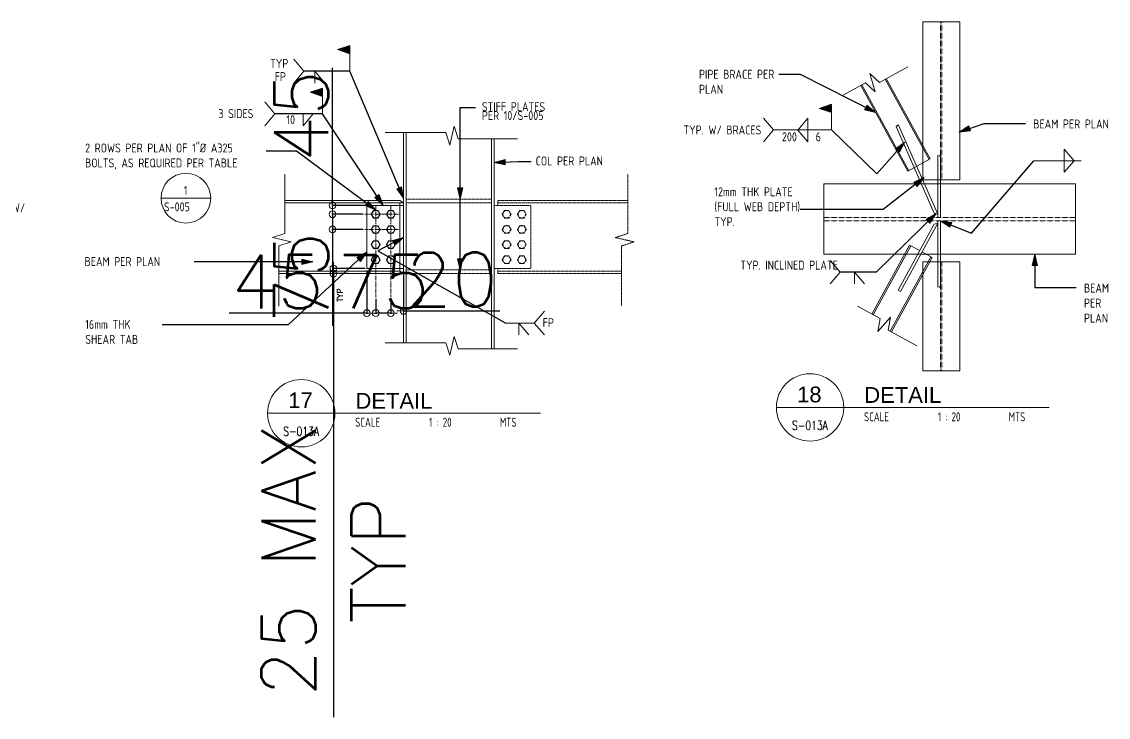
# Model space of a CAD drawing. Header units: millimetres. Extents: x 374056 to 882622, y 26363 to 140094.
# Drawn here: x 412225 to 417060, y 74657 to 77754 of the extents above; entities that cross this region are included whole.
import ezdxf
from ezdxf.enums import TextEntityAlignment as Align

# ---------------------------------------------------------------- set-up
doc = ezdxf.new("R2010")
doc.units = ezdxf.units.MM
doc.header["$MEASUREMENT"] = 0
for name, pattern in [('CENTER2', [28.575, 19.05, -3.175, 3.175, -3.175]), ('HIDDEN', [0.375, 0.25, -0.125]), ('HIDDEN2', [0.1875, 0.125, -0.0625]), ('PHANTOM2', [1.25, 0.625, -0.125, 0.125, -0.125, 0.125, -0.125])]:
    doc.linetypes.add(name, pattern=pattern)
doc.layers.get('0').update_dxf_attribs({"lineweight": 9})
for name, color, linetype, lineweight in [('DIM', 1, 'Continuous', 5), ('PLATE', 2, 'Continuous', 9), ('S-ANNO-DIMS', 252, 'Continuous', 5), ('S-Anno-Symb', 143, 'PHANTOM2', 30), ('S-Anno-Text', 52, 'Continuous', 9), ('S-ANNO-WELD', 1, 'Continuous', 9), ('S-BEAM', 5, 'Continuous', 9), ('S-DETL-FAST', 40, 'Continuous', 9), ('S-DETL-LN04', 4, 'Continuous', 9), ('S-DETL-LW25', 2, 'Continuous', 9), ('S-PIPE', 1, 'Continuous', 15)]:
    doc.layers.add(name, color=color, linetype=linetype, lineweight=lineweight)
doc.styles.add('1', font='romans.shx', dxfattribs={"width": 0.8, "height": 100})
doc.styles.add('2', font='architxt.shx', dxfattribs={"width": 0.95, "height": 100})
doc.styles.add('240', font='simplex.shx', dxfattribs={"height": 240})
doc.styles.add('ROMANS12', font='ROMANS.shx', dxfattribs={"height": 1.125})
doc.styles.add('SHEETNAME', font='simplex.shx', dxfattribs={"width": 0.75, "height": 200})
doc.styles.add('TITLE1', font='HELV.shx', dxfattribs={"height": 500})
doc.dimstyles.new('ESCA', dxfattribs={"dimtxt": 240, "dimasz": 1, "dimexe": 100, "dimexo": 100, "dimgap": 100, "dimtad": 1, "dimdec": 0, "dimrnd": 1, "dimdsep": 46, "dimtxsty": '240', "dimblk1": 'ESCADIM_ARW', "dimblk2": 'ESCADIM_ARW', "dimsah": 1, "dimcen": 50, "dimclrd": 256, "dimclre": 256, "dimclrt": 52, "dimadec": 0, "dimazin": 0, "dimtfac": 1, "dimtdec": 0, "dimtofl": 0, "dimtmove": 0, "dimatfit": 3, "dimldrblk": 'ESCADIM_ARW', "dimfxl": 0, "dimtolj": 1, "dimtzin": 0, "dimarcsym": 0})
doc.dimstyles.new('ESCA_ARW$7', dxfattribs={"dimtxt": 200, "dimasz": 1, "dimexe": 100, "dimexo": 100, "dimgap": 100, "dimtad": 1, "dimdec": 0, "dimrnd": 1, "dimdsep": 46, "dimtxsty": '1', "dimblk1": 'dim_arw', "dimblk2": 'dim_arw', "dimsah": 1, "dimcen": 50, "dimclrd": 1, "dimclre": 256, "dimclrt": 52, "dimadec": 0, "dimazin": 0, "dimtfac": 1, "dimtofl": 0, "dimtmove": 0, "dimatfit": 3, "dimldrblk": 'dim_arw', "dimfxl": 0, "dimtolj": 1, "dimtzin": 0, "dimarcsym": 0})

# ---------------------------------------------------------------- blocks, each defined once
blk = doc.blocks.new('ESCADIM_ARW')
at = {"color": 7}
blk.add_line((-150, 0), (150, 0), dxfattribs=at)
blk.add_circle((0, 0), 75, dxfattribs=at)
blk = doc.blocks.new('*D66')
at = {"layer": 'Defpoints', "color": 0, "transparency": 16777216}
for p in [(413760.9, 76935.9, 0), (413608.2, 76896.5, 0), (413752.6, 76896.5, 0)]:
    blk.add_point(p, dxfattribs=at)
at = {"layer": 'S-ANNO-DIMS', "lineweight": -2, "transparency": 16777216}
for p, q in [((413608.2, 76936.1, 0), (413608.2, 77548, 0)), ((413752.9, 76935.9, 0), (413605, 76935.9, 0)), ((413744.6, 76896.5, 0), (413605, 76896.5, 0)), ((413608.2, 76896.3, 0), (413608.2, 76896.1, 0))]:
    blk.add_line(p, q, dxfattribs=at)
at = {"layer": 'S-ANNO-DIMS', "lineweight": -2, "transparency": 16777216, "xscale": 0.2, "yscale": 0.2, "zscale": 0.2}
for p, rotation in [((413608.2, 76935.9, 0), 270), ((413608.2, 76896.5, 0), 90)]:
    blk.add_blockref('ESCADIM_ARW', p, dxfattribs=dict(at, rotation=rotation))
at = {"layer": 'S-ANNO-DIMS', "color": 52, "transparency": 16777216, "insert": (413468.2, 77333.7, 0), "char_height": 240, "attachment_point": 5, "rotation": 90, "style": '240'}
blk.add_mtext('\\A1;45', dxfattribs=at)
blk = doc.blocks.new('*D67')
at = {"layer": 'Defpoints', "color": 0, "transparency": 16777216}
for p in [(413752.6, 76896.5, 0), (413608.2, 76829, 0), (413752.6, 76829, 0)]:
    blk.add_point(p, dxfattribs=at)
at = {"layer": 'S-ANNO-DIMS', "lineweight": -2, "transparency": 16777216}
for p, q in [((413744.6, 76896.5, 0), (413605, 76896.5, 0)), ((413608.2, 76896.3, 0), (413608.2, 76829.2, 0)), ((413744.6, 76829, 0), (413605, 76829, 0)), ((413608.2, 76829, 0), (413608.2, 76400.2, 0))]:
    blk.add_line(p, q, dxfattribs=at)
at = {"layer": 'S-ANNO-DIMS', "lineweight": -2, "transparency": 16777216, "xscale": 0.2, "yscale": 0.2, "zscale": 0.2}
for p, rotation in [((413608.2, 76896.5, 0), 90), ((413608.2, 76829, 0), 270)]:
    blk.add_blockref('ESCADIM_ARW', p, dxfattribs=dict(at, rotation=rotation))
at = {"layer": 'S-ANNO-DIMS', "color": 52, "transparency": 16777216, "insert": (413468.2, 76614.5, 0), "char_height": 240, "attachment_point": 5, "rotation": 90, "style": '240'}
blk.add_mtext('\\A1;75', dxfattribs=at)
blk = doc.blocks.new('*D68')
at = {"layer": 'Defpoints', "color": 0, "transparency": 16777216}
for p in [(413800.3, 76527.5, 0), (413867.8, 76527.5, 0), (413800.3, 76456.5, 0)]:
    blk.add_point(p, dxfattribs=at)
at = {"layer": 'S-ANNO-DIMS', "lineweight": -2, "transparency": 16777216}
for p, q in [((413800.3, 76519.5, 0), (413800.3, 76453.3, 0)), ((413867.8, 76519.5, 0), (413867.8, 76453.3, 0)), ((413867.6, 76456.5, 0), (413800.5, 76456.5, 0))]:
    blk.add_line(p, q, dxfattribs=at)
at = {"layer": 'S-ANNO-DIMS', "lineweight": -2, "transparency": 16777216, "xscale": 0.2, "yscale": 0.2, "zscale": 0.2, "rotation": 180}
blk.add_blockref('ESCADIM_ARW', (413800.3, 76456.5, 0), dxfattribs=at)
at = {"layer": 'S-ANNO-DIMS', "lineweight": -2, "transparency": 16777216, "xscale": 0.2, "yscale": 0.2, "zscale": 0.2}
blk.add_blockref('ESCADIM_ARW', (413867.8, 76456.5, 0), dxfattribs=at)
at = {"layer": 'S-ANNO-DIMS', "color": 52, "transparency": 16777216, "insert": (413834, 76596.5, 0), "char_height": 240, "attachment_point": 5, "style": '240'}
blk.add_mtext('\\A1;75', dxfattribs=at)
blk = doc.blocks.new('*D69')
at = {"layer": 'Defpoints', "color": 0, "transparency": 16777216}
for p in [(413760.9, 76654.6, 0), (413800.3, 76527.5, 0), (413760.9, 76456.5, 0)]:
    blk.add_point(p, dxfattribs=at)
at = {"layer": 'S-ANNO-DIMS', "lineweight": -2, "transparency": 16777216}
for p, q in [((413760.9, 76646.6, 0), (413760.9, 76453.3, 0)), ((413800.3, 76519.5, 0), (413800.3, 76453.3, 0)), ((413760.7, 76456.5, 0), (413148.8, 76456.5, 0)), ((413800.5, 76456.5, 0), (413800.7, 76456.5, 0))]:
    blk.add_line(p, q, dxfattribs=at)
at = {"layer": 'S-ANNO-DIMS', "lineweight": -2, "transparency": 16777216, "xscale": 0.2, "yscale": 0.2, "zscale": 0.2}
blk.add_blockref('ESCADIM_ARW', (413760.9, 76456.5, 0), dxfattribs=at)
at = {"layer": 'S-ANNO-DIMS', "lineweight": -2, "transparency": 16777216, "xscale": 0.2, "yscale": 0.2, "zscale": 0.2, "rotation": 180}
blk.add_blockref('ESCADIM_ARW', (413800.3, 76456.5, 0), dxfattribs=at)
at = {"layer": 'S-ANNO-DIMS', "color": 52, "transparency": 16777216, "insert": (413363, 76596.5, 0), "char_height": 240, "attachment_point": 5, "style": '240'}
blk.add_mtext('\\A1;45', dxfattribs=at)
blk = doc.blocks.new('*D70')
at = {"layer": 'Defpoints', "color": 0, "transparency": 16777216}
for p in [(413612.2, 76632.1, 0), (413685.1, 76632.1, 0), (413760.9, 76654.6, 0)]:
    blk.add_point(p, dxfattribs=at)
at = {"layer": 'S-ANNO-DIMS', "lineweight": -2, "transparency": 16777216}
for p, q in [((413752.9, 76654.6, 0), (413609, 76654.6, 0)), ((413677.1, 76632.1, 0), (413609, 76632.1, 0)), ((413612.2, 76654.8, 0), (413612.2, 76655, 0)), ((413612.2, 76631.9, 0), (413612.2, 74657.2, 0))]:
    blk.add_line(p, q, dxfattribs=at)
at = {"layer": 'S-ANNO-DIMS', "lineweight": -2, "transparency": 16777216, "xscale": 0.2, "yscale": 0.2, "zscale": 0.2}
for p, rotation in [((413612.2, 76654.6, 0), 270), ((413612.2, 76632.1, 0), 90)]:
    blk.add_blockref('ESCADIM_ARW', p, dxfattribs=dict(at, rotation=rotation))
at = {"layer": 'S-ANNO-DIMS', "color": 52, "transparency": 16777216, "insert": (413612.2, 75357.2, 0), "char_height": 240, "attachment_point": 5, "rotation": 90, "style": '240'}
blk.add_mtext('\\A1;25 MAX\\PTYP', dxfattribs=at)
blk = doc.blocks.new('HBOLTP')
at = {"color": 0, "linetype": 'ByBlock'}
blk.add_lwpolyline([(-0.25, 0.43), (-0.5, 0), (-0.25, -0.43), (0.25, -0.43), (0.5, 0), (0.25, 0.43)], close=True, dxfattribs=at)
blk.add_circle((0, 0), 0.433, dxfattribs=at)
blk = doc.blocks.new('*D71')
at = {"layer": 'Defpoints', "color": 0, "transparency": 16777216}
for p in [(413924, 76632.1, 0), (413924, 76600.9, 0), (413924, 76466.1, 0)]:
    blk.add_point(p, dxfattribs=at)
at = {"layer": 'S-ANNO-DIMS', "lineweight": -2, "transparency": 16777216}
for p, q in [((413924, 76624.1, 0), (413924, 76462.9, 0)), ((413924, 76592.9, 0), (413924, 76462.9, 0)), ((413923.8, 76466.1, 0), (413923.6, 76466.1, 0)), ((413924.2, 76466.1, 0), (414353, 76466.1, 0))]:
    blk.add_line(p, q, dxfattribs=at)
at = {"layer": 'S-ANNO-DIMS', "lineweight": -2, "transparency": 16777216, "xscale": 0.2, "yscale": 0.2, "zscale": 0.2}
blk.add_blockref('ESCADIM_ARW', (413924, 76466.1, 0), dxfattribs=at)
at = {"layer": 'S-ANNO-DIMS', "lineweight": -2, "transparency": 16777216, "xscale": 0.2, "yscale": 0.2, "zscale": 0.2, "rotation": 180}
blk.add_blockref('ESCADIM_ARW', (413924, 76466.1, 0), dxfattribs=at)
at = {"layer": 'S-ANNO-DIMS', "color": 52, "transparency": 16777216, "insert": (414138.7, 76606.1, 0), "char_height": 240, "attachment_point": 5, "style": '240'}
blk.add_mtext('\\A1;20', dxfattribs=at)
blk = doc.blocks.new('dim_arw')
h = blk.add_hatch(color=256)
h.paths.add_polyline_path([(-126, 29), (0, 0), (-126, -29, -0.115681), (-133, 0, -0.115681)])
h.paths.add_polyline_path([(-249, 58), (-126, 29, 0.115681), (-133, 0, 0.115681), (-126, -29), (-249, -58)])
for p, q in [((0, 0), (-249, 58)), ((-249, 58), (-249, -58)), ((0, 0), (-249, -58))]:
    blk.add_line(p, q)
blk = doc.blocks.new('*U36')
at = {"layer": 'S-ANNO-WELD'}
blk.add_line((0, 0), (0, 0.225), dxfattribs=at)
blk.add_lwpolyline([(0, 0.182), (0, 0.268), (-0.13, 0.225), (0, 0.182)], dxfattribs=at)
blk.add_solid([(0, 0.182), (-0.13, 0.225), (0, 0.268)], dxfattribs=at)

msp = doc.modelspace()

# ---------------------------------------------------------------- linework, layer by layer
at = {"color": 1}
for p, q in [((415828.60059, 77271.6605, 0), (415570.68039, 77271.6605, 0)), ((416728.52226, 77134.77387, 0), (416939.55224, 77134.77387, 0))]:
    msp.add_line(p, q, dxfattribs=at)
at = {"color": 1, "elevation": 0}
for points in [[(416168.38147, 77553.00216), (416041.34938, 77483.42998), (415998.58642, 77523.38886), (416022.00628, 77441.14675), (415979.24332, 77481.10563), (415877.45484, 77425.35872)], [(415525.43063, 77324.68118), (415570.68039, 77271.6605), (415525.43063, 77218.63982)], [(413843.16105, 77260.30544), (414111.8713, 77260.30544), (414130.18335, 77204.7172), (414149.14749, 77288.09955), (414167.45954, 77232.51132), (414431.72073, 77232.51132)], [(413368.68703, 76486.82772), (413368.68703, 76755.53797), (413424.27527, 76773.85002), (413340.89291, 76792.81416), (413396.48115, 76811.12621), (413396.48115, 77075.3874)], [(416207.68279, 76311.3641), (416080.6507, 76380.93628), (416091.29155, 76438.48761), (416034.6057, 76374.46441), (416045.24655, 76432.01574), (415943.45807, 76487.76264)], [(413843.16105, 76324.57268), (414111.8713, 76324.57268), (414130.18335, 76268.98445), (414149.14749, 76352.3668), (414167.45954, 76296.77857), (414431.72073, 76296.77857)]]:
    msp.add_lwpolyline(points, dxfattribs=at)
at = {"layer": 'DIM'}
msp.add_line((413066.57659, 76968.10505, 0), (412845.15889, 76968.10505, 0), dxfattribs=at)
msp.add_circle((412955.86774, 76968.10505, 0), 110.70885, dxfattribs=at)
at = {"layer": 'PLATE', "elevation": 0}
msp.add_lwpolyline([(413924.02156, 76654.61314), (413760.89656, 76654.61314), (413760.89656, 76935.86314), (413924.02156, 76935.86314)], close=True, dxfattribs=at)
at = {"layer": 'S-ANNO-DIMS', "linetype": 'HIDDEN'}
for p, q in [((416313.89639, 77049.07637, 0), (416313.89639, 77753.65213, 0)), ((416319.73839, 77049.07637, 0), (416319.73839, 77753.65213, 0)), ((415794.8146, 76881.89847, 0), (416913.92551, 76881.89847, 0)), ((415794.8146, 76867.92847, 0), (416913.92551, 76867.92847, 0)), ((416313.89639, 76684.58577, 0), (416313.89639, 76199.86639, 0)), ((416319.73839, 76684.58577, 0), (416319.73839, 76199.86639, 0))]:
    msp.add_line(p, q, dxfattribs=at)
at = {"layer": 'S-ANNO-DIMS', "linetype": 'CENTER2'}
for p, q in [((413800.27156, 76935.86314, 0), (413800.27156, 76527.52694, 0)), ((413867.77156, 76935.86314, 0), (413867.77156, 76527.52694, 0)), ((413902.14901, 76896.48814, 0), (413752.5842, 76896.48814, 0)), ((413902.14901, 76828.98814, 0), (413752.5842, 76828.98814, 0))]:
    msp.add_line(p, q, dxfattribs=at)
at = {"layer": 'S-ANNO-DIMS'}
msp.add_line((414378.73771, 76412.37363, 0), (414506.09766, 76412.37363, 0), dxfattribs=at)
at = {"layer": 'S-Anno-Symb'}
for p, q in [((416127.2444, 77293.41365, 0), (416116.71949, 77287.64943, 0)), ((416301.89639, 77157.61329, 0), (416313.89639, 77157.61329, 0)), ((416301.89639, 76572.89804, 0), (416313.89639, 76572.89804, 0))]:
    msp.add_line(p, q, dxfattribs=at)
at = {"layer": 'S-Anno-Text', "color": 1}
for p, q in [((413435.72401, 77586.42196, 0), (413480.97376, 77533.40127, 0)), ((413435.72401, 77480.38059, 0), (413480.97376, 77533.40127, 0)), ((413528.9648, 77480.38059, 0), (413528.9648, 77533.40127, 0)), ((413528.9648, 77533.40127, 0), (413574.21455, 77480.38059, 0)), ((413306.92043, 77396.43455, 0), (413352.17018, 77343.41386, 0)), ((413306.92043, 77290.39318, 0), (413352.17018, 77343.41386, 0)), ((413477.14042, 77343.41386, 0), (413477.14042, 77290.39318, 0)), ((413477.14042, 77290.39318, 0), (413522.39017, 77343.41386, 0)), ((416864.00471, 77134.77387, 0), (416864.00471, 77186.10565, 0)), ((416864.00471, 77186.10565, 0), (416908.20923, 77134.77387, 0)), ((416864.00471, 77134.77387, 0), (416864.00471, 77083.44209, 0)), ((416864.00471, 77083.44209, 0), (416908.20923, 77134.77387, 0)), ((415822.5144, 76689.96006, 0), (415866.71893, 76638.62828, 0)), ((415822.5144, 76587.2965, 0), (415866.71893, 76638.62828, 0)), ((415930.83189, 76587.2965, 0), (415930.83189, 76638.62828, 0)), ((415930.83189, 76638.62828, 0), (415975.03641, 76587.2965, 0)), ((413318.91098, 76010.67415, 0), (414533.59549, 76010.67415, 0)), ((415583.02324, 76036.66043, 0), (416797.70775, 76036.66043, 0))]:
    msp.add_line(p, q, dxfattribs=at)
at = {"layer": 'S-Anno-Text'}
for p, q in [((414551.34742, 76465.39432, 0), (414506.09766, 76412.37363, 0)), ((414436.84828, 76359.35295, 0), (414436.84828, 76412.37363, 0)), ((414436.84828, 76412.37363, 0), (414482.09804, 76359.35295, 0)), ((414551.34742, 76359.35295, 0), (414506.09766, 76412.37363, 0))]:
    msp.add_line(p, q, dxfattribs=at)
at = {"layer": 'S-Anno-Text', "color": 1, "elevation": 0}
msp.add_lwpolyline([(415723.44575, 77218.43377), (415723.44575, 77271.45445), (415723.44575, 77324.47514), (415678.196, 77271.45445)], close=True, dxfattribs=at)
at = {"layer": 'S-Anno-Text', "color": 1}
for centre in [(413468.91098, 76010.67415, 0), (415733.02324, 76036.66043, 0)]:
    msp.add_circle(centre, 150, dxfattribs=at)
at = {"layer": 'S-BEAM'}
for p, q in [((413935.83406, 77260.30544, 0), (413935.83406, 76324.57268, 0)), ((414314.95906, 77232.51132, 0), (414314.95906, 76296.77857, 0)), ((413396.48115, 76947.00064, 0), (413924.02156, 76947.00064, 0)), ((413907.14656, 76958.36314, 0), (413924.02156, 76947.00064, 0)), ((413368.68703, 76643.47564, 0), (413907.14656, 76643.47564, 0)), ((413907.14656, 76643.47564, 0), (413924.02156, 76632.11314, 0))]:
    msp.add_line(p, q, dxfattribs=at)
at = {"layer": 'S-BEAM', "ltscale": 0.25, "elevation": 0}
for points in [[(416399.24039, 77049.07637), (416399.24039, 77753.65213), (416234.39439, 77753.65213), (416234.39439, 77049.07637)], [(415794.8146, 76718.19547), (416913.92551, 76718.19547), (416913.92551, 77031.63147), (415794.8146, 77031.63147)], [(416399.24039, 76684.58577), (416399.24039, 76199.86639), (416234.39439, 76199.86639), (416234.39439, 76684.58577)]]:
    msp.add_lwpolyline(points, close=True, dxfattribs=at)
for points in [[(416072.23279, 77500.34402), (416268.17718, 77142.56845), (416167.9274, 77087.66425), (415958.63206, 77469.81737)], [(416221.02259, 76734.52928), (416176.16016, 76759.09927), (416008.15153, 76452.33171)], [(416095.05036, 76373.04996), (416276.40994, 76704.19507), (416231.5475, 76728.76506)]]:
    msp.add_lwpolyline(points, dxfattribs=at)
at = {"layer": 'S-BEAM', "elevation": 0}
for points in [[(413924.02156, 77260.30544), (413924.02156, 76324.57268)], [(414326.77156, 76296.77857), (414326.77156, 77232.51132)], [(413907.14656, 76958.36314), (413396.48115, 76958.36314)], [(413907.14656, 76935.86314), (413907.14656, 76947.00064)], [(413368.68703, 76632.11314), (413924.02156, 76632.11314)], [(413907.14656, 76643.47564), (413907.14656, 76654.61314)]]:
    msp.add_lwpolyline(points, dxfattribs=at)
at = {"layer": 'S-DETL-LN04', "color": 8, "linetype": 'HIDDEN', "ltscale": 0.05}
for p, q in [((413935.83406, 76963.87564, 0), (414314.95906, 76963.87564, 0)), ((413935.83406, 76947.00064, 0), (414314.95906, 76947.00064, 0)), ((414921.91179, 76947.00064, 0), (414343.64656, 76947.00064, 0)), ((413935.83406, 76648.98814, 0), (414314.95906, 76648.98814, 0)), ((413935.83406, 76632.11314, 0), (414314.95906, 76632.11314, 0)), ((414894.11767, 76643.47564, 0), (414343.64656, 76643.47564, 0))]:
    msp.add_line(p, q, dxfattribs=at)
at = {"layer": 'S-DETL-LN04', "color": 8, "linetype": 'HIDDEN', "ltscale": 0.05, "elevation": 0}
for points in [[(414894.11767, 76486.82772), (414894.11767, 76755.53797), (414949.70591, 76773.85002), (414866.32355, 76792.81416), (414921.91179, 76811.12621), (414921.91179, 77075.3874)], [(414343.64656, 76935.86314), (414343.64656, 76958.36314), (414921.91179, 76958.36314)], [(414894.11767, 76632.11314), (414343.64656, 76632.11314), (414343.64656, 76654.61314)]]:
    msp.add_lwpolyline(points, dxfattribs=at)
at = {"layer": 'S-DETL-LN04', "color": 8, "linetype": 'HIDDEN2', "elevation": 0}
msp.add_lwpolyline([(413907.14656, 76654.61314), (413907.14656, 76935.86314)], dxfattribs=at)
at = {"layer": 'S-DETL-LN04', "color": 8, "linetype": 'HIDDEN', "ltscale": 0.05, "elevation": 0}
msp.add_lwpolyline([(414326.77156, 76654.61314), (414489.89656, 76654.61314), (414489.89656, 76935.86314), (414326.77156, 76935.86314)], close=True, dxfattribs=at)
at = {"layer": 'S-DETL-LW25', "ltscale": 0.25}
for p, q in [((416285.60726, 76901.97743, 0), (416116.71949, 77287.64943, 0)), ((416301.89639, 76897.21674, 0), (416127.2444, 77293.41365, 0)), ((416301.89639, 76897.21674, 0), (416127.2444, 77293.41365, 0)), ((416301.89639, 77157.61329, 0), (416301.89639, 76881.89847, 0)), ((416313.89639, 77157.61329, 0), (416313.89639, 76881.89847, 0)), ((416301.89639, 76897.21674, 0), (416285.60726, 76901.97743, 0)), ((416285.60726, 76852.45466, 0), (416124.95225, 76559.11409, 0)), ((416301.89639, 76857.21535, 0), (416135.47716, 76553.34987, 0)), ((416301.89639, 76857.21535, 0), (416285.60726, 76852.45466, 0)), ((416301.89639, 76572.89804, 0), (416301.89639, 76867.92847, 0)), ((416313.89639, 76572.89804, 0), (416313.89639, 76867.92847, 0)), ((416135.47716, 76553.34987, 0), (416124.95225, 76559.11409, 0))]:
    msp.add_line(p, q, dxfattribs=at)
at = {"layer": 'S-PIPE', "ltscale": 0.25}
for p, q in [((416173.20722, 77090.55587, 0), (415963.91188, 77472.70899, 0)), ((416262.89736, 77139.67683, 0), (416066.95297, 77497.4524, 0)), ((416181.43998, 76756.20765, 0), (416013.43135, 76449.44009, 0)), ((416271.13012, 76707.08669, 0), (416089.77054, 76375.94158, 0))]:
    msp.add_line(p, q, dxfattribs=at)

# ---------------------------------------------------------------- block references
at = {"layer": 'S-Anno-Text', "xscale": 0.2000000000005392, "yscale": 0.2000000000005392, "zscale": 0.2000000000005392, "rotation": 269.7044588954443}
msp.add_blockref('dim_arw', (414175.61397, 76963.87564, 0), dxfattribs=at)
at = {"layer": 'S-ANNO-WELD', "color": 1, "xscale": 426.6666666666861, "yscale": 426.6666666666861, "zscale": 426.6666666666861}
for p in [(413685.74326, 77533.40127, 0), (413563.56451, 77343.41386, 0), (415828.60059, 77271.6605, 0)]:
    msp.add_blockref('*U36', p, dxfattribs=at)
at = {"layer": 'S-DETL-FAST', "linetype": 'ByBlock', "xscale": 38.97000000008848, "yscale": 38.97000000008848, "zscale": 38.97000000008848}
for p in [(413800.27156, 76896.48814, 0), (413867.77156, 76896.48814, 0), (413800.27156, 76828.98814, 0), (413867.77156, 76828.98814, 0), (413800.27156, 76761.48814, 0), (413867.77156, 76761.48814, 0), (413800.27156, 76693.98814, 0), (413867.77156, 76693.98814, 0)]:
    msp.add_blockref('HBOLTP', p, dxfattribs=at)
at = {"layer": 'S-DETL-LN04', "color": 8, "linetype": 'HIDDEN', "ltscale": 0.05, "xscale": -38.97000000008848, "yscale": 38.97000000000116, "zscale": 38.97}
for p in [(414383.02156, 76896.48814, 0), (414450.52156, 76896.48814, 0), (414383.02156, 76828.98814, 0), (414450.52156, 76828.98814, 0), (414383.02156, 76761.48814, 0), (414450.52156, 76761.48814, 0), (414383.02156, 76693.98814, 0), (414450.52156, 76693.98814, 0)]:
    msp.add_blockref('HBOLTP', p, dxfattribs=at)

# ---------------------------------------------------------------- texts
at = {"layer": 'S-ANNO-DIMS', "color": 2, "style": 'ROMANS12'}
msp.add_text('TYP', height=25.3125, rotation=90, dxfattribs=at).set_placement((413640.9284, 76536.2438, 0), align=Align.MIDDLE_CENTER)
at = {"layer": 'S-Anno-Text', "color": 5, "style": 'TITLE1'}
for s, p in [('17', (413465.75571, 76033.33011, 0)), ('18', (415729.86797, 76059.31639, 0))]:
    msp.add_text(s, height=70, dxfattribs=at).set_placement(p, align=Align.CENTER)
for p in [(413710.27419, 76031.04817, 0), (415974.38645, 76057.03445, 0)]:
    msp.add_text('DETAIL', height=70, dxfattribs=at).set_placement(p)
at = {"layer": 'S-Anno-Text', "style": '2', "width": 0.85}
for p in [(415973.03387, 75974.87395, 0), (413708.91098, 75950.67415, 0)]:
    msp.add_text('SCALE', height=40, dxfattribs=at).set_placement(p)
at = {"layer": 'S-Anno-Text'}
for s, style, width, p in [('1 : 20', '2', 0.85, (416352.0845, 75974.87395, 0)), ('1 : 20', '2', 0.85, (414087.9616, 75950.67415, 0)), ('S-013A', 'SHEETNAME', 0.75, (415732.57139, 75936.66043, 0)), ('S-013A', 'SHEETNAME', 0.75, (413468.45913, 75910.67415, 0))]:
    msp.add_text(s, height=40, dxfattribs=dict(at, style=style, width=width)).set_placement(p, align=Align.CENTER)
at = {"layer": 'S-Anno-Text', "style": '2', "width": 0.85}
for p in [(416690.92248, 75974.87395, 0), (414426.79958, 75950.67415, 0)]:
    msp.add_text('MTS', height=40, dxfattribs=at).set_placement(p, align=Align.RIGHT)
at = {"layer": 'S-Anno-Text', "char_height": 40, "style": '2'}
for s, insert, width, attachment_point in [('TYP', (413330.43896, 77587.92411, 0), 457.9309266, 1), ('FP', (413350.98462, 77529.36846, 0), 457.9309266, 1), ('PIPE BRACE PER PLAN', (415238.99519, 77539.72943, 0), 364.3519724, 1), ('3 SIDES', (413100.14247, 77364.71337, 0), 457.9309266, 1), ('STIFF PLATES', (414272.6085, 77395.3892, 0), 457.9309266, 1), ('PER 10/S-005 ', (414272.6085, 77355.95189, 0), 457.9309266, 1), ('10', (413403.08123, 77337.32529, 0), 457.9309266, 1), ('BEAM PER PLAN', (416726.15097, 77318.46242, 0), 519.1201425, 1), ('TYP. W/ BRACES', (415516.38213, 77291.63753, 0), 519.1201425, 3), ('200', (415674.48503, 77261.2833, 0), 519.1201425, 3), ('6', (415781.5282, 77261.2833, 0), 519.1201425, 3), ('2 ROWS PER PLAN OF 1"%%C A325 BOLTS, AS REQUIRED PER TABLE', (412507.28289, 77211.5226, 0), 801.7169482, 1), ('COL PER PLAN', (414512.13621, 77153.7859, 0), 457.9309266, 1), ('1', (412946.72467, 77022.60138, 0), 457.9309266, 1), ('12mm THK PLATE (FULL WEB DEPTH) TYP.', (415307.22332, 77016.64062, 0), 433.3940635, 1), ('12mm THK BASE PLATE W/ 4-20mm A325 BOLTS', (411685.90903, 76944.99824, 0), 564.7384412, 1), ('S-005', (412857.99744, 76949.58761, 0), 457.9309266, 1), ('BEAM PER PLAN', (412504.80869, 76706.00769, 0), 562.2618386, 1), ('TYP. INCLINED PLATE', (415422.69233, 76689.96517, 0), 519.1201425, 1), ('BEAM PER PLAN', (416951.91857, 76587.73623, 0), 117.1927974, 1), ('16mm THK\\PSHEAR TAB ', (412507.91923, 76426.18964, 0), 457.9309266, 1), ('FP', (414543.3396, 76433.86487, 0), 457.9309266, 1)]:
    msp.add_mtext(s, dxfattribs=dict(at, insert=insert, width=width, attachment_point=attachment_point))

# ---------------------------------------------------------------- dimensions: what is measured, and where the dimension line sits
at = {"layer": 'S-ANNO-DIMS'}
for base, p1, p2, text, picture, middle in [((413608.21141, 76896.48814, 0), (413760.89656, 76935.86314, 0), (413752.5842, 76896.48814, 0), '45', '*D66', (413608.21141, 77333.71881, 0)), ((413612.24675, 76632.11314, 0), (413760.89656, 76654.61314, 0), (413685.14339, 76632.11314, 0), '25 MAX\\XTYP', '*D70', (413612.24675, 75357.23838, 0))]:
    dim = msp.add_linear_dim(base=base, p1=p1, p2=p2, angle=90, text=text, dimstyle='ESCA', override={"dimscale": 0.2, "dimexe": 16, "dimexo": 40, "dimcen": 20}, dxfattribs=at)
    dim.commit()
    dim.dimension.update_dxf_attribs({"geometry": picture, "text_midpoint": middle, "dimtype": 160})
dim = msp.add_linear_dim(base=(413608.21141, 76828.98814, 0), p1=(413752.5842, 76896.48814, 0), p2=(413752.5842, 76828.98814, 0), angle=90, text='75', dimstyle='ESCA', override={"dimscale": 0.2, "dimexe": 16, "dimexo": 40, "dimcen": 20}, dxfattribs=at)
dim.commit()
dim.dimension.update_dxf_attribs({"geometry": '*D67', "text_midpoint": (413468.21141, 76614.50243, 0)})
for base, p1, p2, text, picture, middle in [((413760.89656, 76456.45762, 0), (413800.27156, 76527.52694, 0), (413760.89656, 76654.61314, 0), '45', '*D69', (413363.04089, 76456.45762, 0)), ((413800.27156, 76456.45762, 0), (413867.77156, 76527.52694, 0), (413800.27156, 76527.52694, 0), '75', '*D68', (413834.02156, 76456.45762, 0))]:
    dim = msp.add_linear_dim(base=base, p1=p1, p2=p2, text=text, dimstyle='ESCA', override={"dimscale": 0.2, "dimexe": 16, "dimexo": 40, "dimcen": 20}, dxfattribs=at)
    dim.commit()
    dim.dimension.update_dxf_attribs({"geometry": picture, "text_midpoint": middle, "dimtype": 160})
dim = msp.add_linear_dim(base=(413924.02156, 76466.07249, 0), p1=(413924.02156, 76632.11314, 0), p2=(413924.02156, 76600.94974, 0), text='20', dimstyle='ESCA', override={"dimscale": 0.2, "dimexe": 16, "dimexo": 40, "dimcen": 20}, dxfattribs=at)
dim.commit()
dim.dimension.update_dxf_attribs({"geometry": '*D71', "text_midpoint": (414138.70727, 76606.07249, 0)})

# ---------------------------------------------------------------- leaders
at = {"layer": 'S-Anno-Text'}
for points in [[(413924.02156, 76967.67436, 0), (413685.74326, 77533.40127, 0), (413480.97376, 77533.40127, 0)], [(416024.41972, 77349.69544, 0), (415690.62286, 77518.84316, 0), (415594.52404, 77518.84316, 0)], [(414175.61397, 76648.98814, 0), (414175.61397, 77372.5272, 0), (414243.71544, 77372.5272, 0)], [(413833.61514, 76936.06296, 0), (413563.56451, 77343.41386, 0), (413352.17018, 77343.41386, 0)], [(416154.49506, 77217.9958, 0), (416030.84298, 77076.76002, 0), (415828.60059, 77271.6605, 0)], [(416395.83744, 77262.07231, 0), (416507.75152, 77301.21436, 0), (416691.24266, 77301.21436, 0)], [(413800.27156, 76914.47954, 0), (413448.40611, 77177.70487, 0), (413313.32582, 77177.70487, 0)], [(414326.77156, 77126.23476, 0), (414433.94637, 77131.19757, 0), (414491.38193, 77131.19757, 0)], [(416313.32819, 76867.92847, 0), (416451.54788, 76812.19954, 0), (416728.52226, 77134.77387, 0)], [(416241.18308, 77060.39091, 0), (416058.23096, 76917.7959, 0), (415689.49247, 76917.7959, 0)], [(416293.52871, 76899.66229, 0), (416026.57696, 76638.62828, 0), (415866.71893, 76638.62828, 0)], [(413924.02156, 76792.82722, 0), (413810.30455, 76733.66436, 0), (414378.73771, 76412.37363, 0)], [(413760.89656, 76728.8517, 0), (413411.21014, 76404.43354, 0), (412850.76513, 76404.43354, 0)], [(413520.86029, 76684.86299, 0), (413221.15781, 76684.86299, 0), (412993.12057, 76684.86299, 0)], [(416733.51912, 76718.19547, 0), (416733.51912, 76570.48817, 0), (416917.01026, 76570.48817, 0)]]:
    msp.add_leader(points, dimstyle='ESCA_ARW$7', override={"dimscale": 0.2}, dxfattribs=at)

doc.saveas('drawing.dxf')
